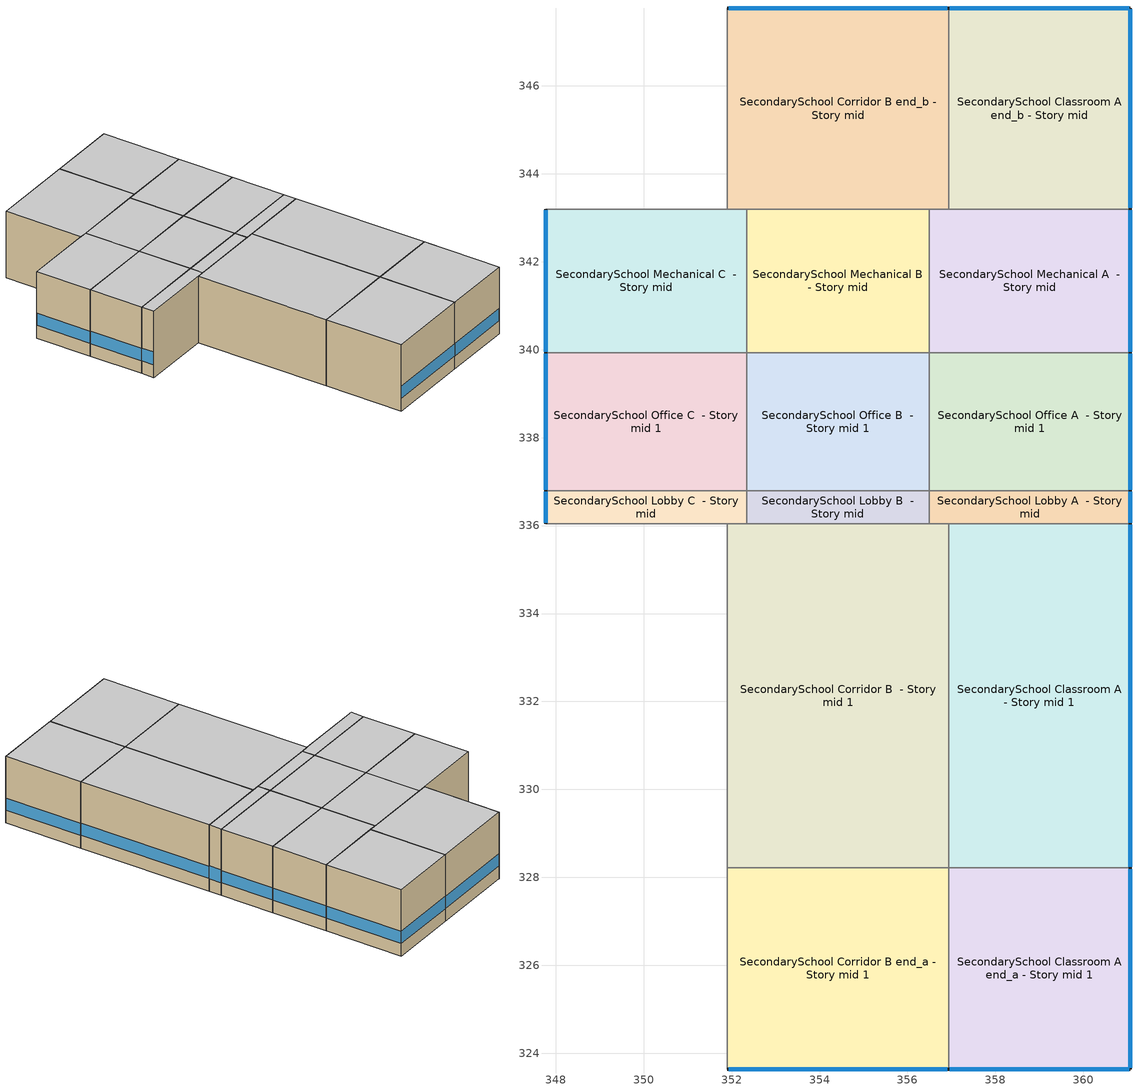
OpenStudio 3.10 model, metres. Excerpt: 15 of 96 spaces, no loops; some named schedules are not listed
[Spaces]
SecondarySchool Classroom A end_a - Story mid 1
 floor adiabatic (Typical Interior Floor): 361.07,323.64 356.93,323.64 356.93,328.21 361.07,328.21 z13.87
 wall outside (SecondarySchool Classroom A end_a - Story mid 1 Wall 3 c tbd): 356.93,323.64 361.07,323.64 z13.87:17.83
 wall outside (SecondarySchool Classroom A end_a - Story mid 1 Wall 1 c tbd): 361.07,323.64 361.07,328.21 z13.87:17.83
 wall to SecondarySchool Corridor B end_a - Story mid 1: 356.93,328.21 356.93,323.64 z13.87:17.83
 wall to SecondarySchool Classroom A  - Story mid 1: 361.07,328.21 356.93,328.21 z13.87:17.83
 window (Window U-0.56 SHGC 0.39): 361.07,323.67 361.07,328.19 / 356.96,323.64 361.04,323.64 z14.63:15.35
 ceiling adiabatic (Typical Interior Ceiling): 361.07,328.21 356.93,328.21 356.93,323.64 361.07,323.64 z17.83
SecondarySchool Corridor B end_a - Story mid 1
 floor adiabatic (Typical Interior Floor): 356.93,323.64 351.91,323.64 351.91,328.21 356.93,328.21 z13.87
 wall outside (SecondarySchool Corridor B end_a - Story mid 1 Wall 1 c tbd): 351.91,323.64 356.93,323.64 z13.87:17.83
 wall to SecondarySchool Classroom C end_a - Story mid 1: 351.91,328.21 351.91,323.64 z13.87:17.83
 wall to SecondarySchool Corridor B  - Story mid 1: 356.93,328.21 351.91,328.21 z13.87:17.83
 window (Window U-0.56 SHGC 0.39): 351.93,323.64 356.91,323.64 z14.63:15.35
 ceiling adiabatic (Typical Interior Ceiling): 356.93,328.21 351.91,328.21 351.91,323.64 356.93,323.64 z17.83
SecondarySchool Classroom A  - Story mid 1
 floor adiabatic (Typical Interior Floor): 361.07,328.21 356.93,328.21 356.93,336.04 361.07,336.04 z13.87
 wall outside (SecondarySchool Classroom A  - Story mid 1 Wall 3 c tbd): 361.07,328.21 361.07,336.04 z13.87:17.83
 wall to SecondarySchool Corridor B  - Story mid 1: 356.93,336.04 356.93,328.21 z13.87:17.83
 wall to SecondarySchool Lobby A  - Story mid: 361.07,336.04 356.93,336.04 z13.87:17.83
 window (Window U-0.56 SHGC 0.39): 361.07,328.24 361.07,336.01 z14.63:15.35
 ceiling adiabatic (Typical Interior Ceiling): 361.07,336.04 356.93,336.04 356.93,328.21 361.07,328.21 z17.83
SecondarySchool Corridor B  - Story mid 1
 floor adiabatic (Typical Interior Floor): 356.93,328.21 351.91,328.21 351.91,336.04 356.93,336.04 z13.87
 wall to SecondarySchool Classroom C  - Story mid 1: 351.91,336.04 351.91,328.21 z13.87:17.83
 wall to SecondarySchool Lobby A  - Story mid: 356.93,336.04 356.5,336.04 z13.87:17.83
 wall to SecondarySchool Lobby B  - Story mid: 356.5,336.04 352.34,336.04 z13.87:17.83
 wall to SecondarySchool Lobby C  - Story mid: 352.34,336.04 351.91,336.04 z13.87:17.83
 ceiling adiabatic (Typical Interior Ceiling): 356.93,336.04 351.91,336.04 351.91,328.21 356.93,328.21 z17.83
SecondarySchool Lobby A  - Story mid
 floor adiabatic (Typical Interior Floor): 361.07,336.04 356.5,336.04 356.5,336.79 361.07,336.79 z13.87
 wall outside (SecondarySchool Lobby A  - Story mid Wall 3 c tbd): 361.07,336.04 361.07,336.79 z13.87:17.83
 wall to SecondarySchool Lobby B  - Story mid: 356.5,336.79 356.5,336.04 z13.87:17.83
 wall to SecondarySchool Office A  - Story mid 1: 361.07,336.79 356.5,336.79 z13.87:17.83
 window (Window U-0.56 SHGC 0.39): 361.07,336.07 361.07,336.77 z14.63:15.4
 ceiling adiabatic (Typical Interior Ceiling): 361.07,336.79 356.5,336.79 356.5,336.04 361.07,336.04 z17.83
SecondarySchool Lobby B  - Story mid
 floor adiabatic (Typical Interior Floor): 356.5,336.04 352.34,336.04 352.34,336.79 356.5,336.79 z13.87
 wall to SecondarySchool Lobby C  - Story mid: 352.34,336.79 352.34,336.04 z13.87:17.83
 wall to SecondarySchool Office B  - Story mid 1: 356.5,336.79 352.34,336.79 z13.87:17.83
 ceiling adiabatic (Typical Interior Ceiling): 356.5,336.79 352.34,336.79 352.34,336.04 356.5,336.04 z17.83
SecondarySchool Lobby C  - Story mid
 floor adiabatic (Typical Interior Floor): 352.34,336.04 347.77,336.04 347.77,336.79 352.34,336.79 z13.87
 wall outside (SecondarySchool Lobby C  - Story mid Wall 4 c tbd): 347.77,336.79 347.77,336.04 z13.87:17.83
 wall to SecondarySchool Classroom C  - Story mid 1: 347.77,336.04 351.91,336.04 z13.87:17.83
 wall to SecondarySchool Office C  - Story mid 1: 352.34,336.79 347.77,336.79 z13.87:17.83
 window (Window U-0.56 SHGC 0.39): 347.77,336.77 347.77,336.07 z14.63:15.4
 ceiling adiabatic (Typical Interior Ceiling): 352.34,336.79 347.77,336.79 347.77,336.04 352.34,336.04 z17.83
SecondarySchool Office A  - Story mid 1
 floor adiabatic (Typical Interior Floor): 361.07,336.79 356.5,336.79 356.5,339.93 361.07,339.93 z13.87
 wall outside (SecondarySchool Office A  - Story mid 1 Wall 1 c tbd): 361.07,336.79 361.07,339.93 z13.87:17.83
 wall to SecondarySchool Office B  - Story mid 1: 356.5,339.93 356.5,336.79 z13.87:17.83
 wall to SecondarySchool Mechanical A  - Story mid: 361.07,339.93 356.5,339.93 z13.87:17.83
 window (Window U-0.56 SHGC 0.39): 361.07,336.82 361.07,339.9 z14.63:15.36
 ceiling adiabatic (Typical Interior Ceiling): 361.07,339.93 356.5,339.93 356.5,336.79 361.07,336.79 z17.83
SecondarySchool Office B  - Story mid 1
 floor adiabatic (Typical Interior Floor): 356.5,336.79 352.34,336.79 352.34,339.93 356.5,339.93 z13.87
 wall to SecondarySchool Office C  - Story mid 1: 352.34,339.93 352.34,336.79 z13.87:17.83
 wall to SecondarySchool Mechanical B  - Story mid: 356.5,339.93 352.34,339.93 z13.87:17.83
 ceiling adiabatic (Typical Interior Ceiling): 356.5,339.93 352.34,339.93 352.34,336.79 356.5,336.79 z17.83
SecondarySchool Office C  - Story mid 1
 floor adiabatic (Typical Interior Floor): 352.34,336.79 347.77,336.79 347.77,339.93 352.34,339.93 z13.87
 wall outside (SecondarySchool Office C  - Story mid 1 Wall 3 c tbd): 347.77,339.93 347.77,336.79 z13.87:17.83
 wall to SecondarySchool Mechanical C  - Story mid: 352.34,339.93 347.77,339.93 z13.87:17.83
 window (Window U-0.56 SHGC 0.39): 347.77,339.9 347.77,336.82 z14.63:15.36
 ceiling adiabatic (Typical Interior Ceiling): 352.34,339.93 347.77,339.93 347.77,336.79 352.34,336.79 z17.83
SecondarySchool Mechanical A  - Story mid
 floor adiabatic (Typical Interior Floor): 361.07,339.93 356.5,339.93 356.5,343.2 361.07,343.2 z13.87
 wall outside (SecondarySchool Mechanical A  - Story mid Wall 3 c tbd): 361.07,339.93 361.07,343.2 z13.87:17.83
 wall to SecondarySchool Mechanical B  - Story mid: 356.5,343.2 356.5,339.93 z13.87:17.83
 wall to SecondarySchool Classroom A end_b - Story mid: 361.07,343.2 356.93,343.2 z13.87:17.83
 wall to SecondarySchool Corridor B end_b - Story mid: 356.93,343.2 356.5,343.2 z13.87:17.83
 window (Window U-0.56 SHGC 0.39): 361.07,339.95 361.07,343.17 z14.63:15.35
 ceiling adiabatic (Typical Interior Ceiling): 361.07,343.2 356.5,343.2 356.5,339.93 361.07,339.93 z17.83
SecondarySchool Mechanical B  - Story mid
 floor adiabatic (Typical Interior Floor): 356.5,339.93 352.34,339.93 352.34,343.2 356.5,343.2 z13.87
 wall to SecondarySchool Mechanical C  - Story mid: 352.34,343.2 352.34,339.93 z13.87:17.83
 wall to SecondarySchool Corridor B end_b - Story mid: 356.5,343.2 352.34,343.2 z13.87:17.83
 ceiling adiabatic (Typical Interior Ceiling): 356.5,343.2 352.34,343.2 352.34,339.93 356.5,339.93 z17.83
SecondarySchool Mechanical C  - Story mid
 floor adiabatic (Typical Interior Floor): 352.34,339.93 347.77,339.93 347.77,343.2 352.34,343.2 z13.87
 wall outside (SecondarySchool Mechanical C  - Story mid Wall 4 c tbd): 347.77,343.2 347.77,339.93 z13.87:17.83
 wall to SecondarySchool Classroom C end_b - Story mid: 351.91,343.2 347.77,343.2 z13.87:17.83
 wall to SecondarySchool Corridor B end_b - Story mid: 352.34,343.2 351.91,343.2 z13.87:17.83
 window (Window U-0.56 SHGC 0.39): 347.77,343.17 347.77,339.95 z14.63:15.35
 ceiling adiabatic (Typical Interior Ceiling): 352.34,343.2 347.77,343.2 347.77,339.93 352.34,339.93 z17.83
SecondarySchool Classroom A end_b - Story mid
 floor adiabatic (Typical Interior Floor): 361.07,343.2 356.93,343.2 356.93,347.77 361.07,347.77 z13.87
 wall outside (SecondarySchool Classroom A end_b - Story mid Wall 2 c tbd): 361.07,347.77 356.93,347.77 z13.87:17.83
 wall outside (SecondarySchool Classroom A end_b - Story mid Wall 1 c tbd): 361.07,343.2 361.07,347.77 z13.87:17.83
 wall to SecondarySchool Corridor B end_b - Story mid: 356.93,347.77 356.93,343.2 z13.87:17.83
 window (Window U-0.56 SHGC 0.39): 361.07,343.22 361.07,347.74 / 361.04,347.77 356.96,347.77 z14.63:15.35
 ceiling adiabatic (Typical Interior Ceiling): 361.07,347.77 356.93,347.77 356.93,343.2 361.07,343.2 z17.83
SecondarySchool Corridor B end_b - Story mid
 floor adiabatic (Typical Interior Floor): 356.93,343.2 351.91,343.2 351.91,347.77 356.93,347.77 z13.87
 wall outside (SecondarySchool Corridor B end_b - Story mid Wall 2 c tbd): 356.93,347.77 351.91,347.77 z13.87:17.83
 wall to SecondarySchool Classroom C end_b - Story mid: 351.91,347.77 351.91,343.2 z13.87:17.83
 window (Window U-0.56 SHGC 0.39): 356.91,347.77 351.93,347.77 z14.63:15.35
 ceiling adiabatic (Typical Interior Ceiling): 356.93,347.77 351.91,347.77 351.91,343.2 356.93,343.2 z17.83
[Building]
ComStock DOE Ref 1980-2004|SecondarySchool: North Axis {deg}=180; Default Construction Set=ComStock DOE Ref 1980-2004 - SecSchl - ASHRAE 169-2013-4C; Default Schedule Set=Building Default Schedule Set; Standards Building Type=SecondarySchool
[Site]
Medford Jackson Cou_OR_USA: Latitude {deg}=42.39; Longitude {deg}=-122.87; Time Zone {hr}=-8; Elevation {m}=405; Terrain=City
[Site:WaterMainsTemperature]
Calculation Method=Correlation; Annual Average Outdoor Air Temperature {C}=13.1983; Maximum Difference In Monthly Average Outdoor Air Temperatures {deltaC}=21.62
[SizingPeriod:DesignDay] Barometric Pressure {Pa}=96553; Rain Indicator=No; Snow Indicator=No; Day of Month=21; Daylight Saving Time Indicator=No; Humidity Condition Type=Wetbulb; Dry-Bulb Temperature Range Modifier Type=DefaultMultipliers
Name | Maximum Dry-Bulb Temperature {C} | Daily Dry-Bulb Temperature Range {deltaC} | Wind Speed {m/s} | Wind Direction {deg} | Month | Day Type | Wetbulb or DewPoint at Maximum Dry-Bulb {C} | Solar Model Indicator | ASHRAE Clear Sky Optical Depth for Beam Irradiance | ASHRAE Clear Sky Optical Depth for Diffuse Irradiance | Sky Clearness
Medford Jackson Cou Ann Clg .4% Condns DB=>MWB 1 | 37.3 | 17.8 | 3.9 | 290 | 7 | SummerDesignDay | 19.4 | ASHRAETau | 0.333 | 2.501
Medford Jackson Cou Ann Clg .4% Condns WB=>MDB 1 | 34.6 | 17.8 | 3.9 | 290 | 7 | SummerDesignDay | 20.5 | ASHRAETau | 0.333 | 2.501
Medford Jackson Cou Ann Htg 99.6% Condns DB 1 | -5 | 0 | 0.9 | 0 | 12 | WinterDesignDay | -5 | ASHRAEClearSky |  |  | 0
Medford Jackson Cou August .4% Condns DB=>MCWB 1 | 39.7 | 18.1 | 3.9 | 290 | 8 | SummerDesignDay | 20.1 | ASHRAETau | 0.338 | 2.534
[ClimateZones]
Climate Zone Institution Name 1=ASHRAE; Climate Zone Document Name 1=ANSI/ASHRAE Standard 169; Climate Zone Document Year 1=2006; Climate Zone Value 1=ASHRAE 169-2013-4C
[Site:GroundTemperature:FCfactorMethod]
January Ground Temperature {C}=13.14; February Ground Temperature {C}=7.26; March Ground Temperature {C}=3.78; April Ground Temperature {C}=6.1; May Ground Temperature {C}=4.73; June Ground Temperature {C}=7.82; July Ground Temperature {C}=11.61; August Ground Temperature {C}=17.15; September Ground Temperature {C}=19.69; October Ground Temperature {C}=25.4; November Ground Temperature {C}=23.49; December Ground Temperature {C}=18.21
[DefaultConstructionSet]
ComStock DOE Ref 1980-2004 - SecSchl - ASHRAE 169-2013-4C: Default Exterior Surface Constructions=Default Surface Constructions 1; Default Interior Surface Constructions=Default Surface Constructions 2; Default Ground Contact Surface Constructions=Default Surface Constructions 3; Default Exterior SubSurface Constructions=Default Sub Surface Constructions 1; Default Interior SubSurface Constructions=Default Sub Surface Constructions 2; Interior Partition Construction=Typical Interior Partition
[DefaultSurfaceConstructions]
Name | Floor Construction | Wall Construction | Roof Ceiling Construction
Default Surface Constructions 1 | Typical Insulated Exterior Mass Floor | Typical Insulated Exterior Mass Wall R-10.0 | Typical IEAD Roof R-15.63
Default Surface Constructions 2 | Typical Interior Floor | Typical Interior Wall | Typical Interior Ceiling
Default Surface Constructions 3 | Typical Insulated Carpeted 6in Slab Floor | Typical Insulated Basement Mass Wall R-9.01
[Construction]
Typical Insulated Exterior Mass Floor: Typical Insulation R-8.69, 4 in. Normalweight Concrete Floor, Typical Carpet Pad
Typical IEAD Roof R-15.63: Roof Membrane, Typical Insulation R-14.51, Metal Roof Surface
Typical Interior Floor: 100mm Normalweight concrete floor, CP02 CARPET PAD
Typical Interior Wall: G01 13mm gypsum board, G01 13mm gypsum board
Typical Interior Ceiling: CP02 CARPET PAD, 100mm Normalweight concrete floor
Typical Insulated Carpeted 6in Slab Floor: 6 in. Normalweight Concrete Floor, Typical Carpet Pad
Typical Insulated Basement Mass Wall R-9.01: Typical Insulation R-7.46, 8 in. Concrete Block Basement Wall
U 0.72 SHGC 0.39 Simple Glazing: U 0.72 SHGC 0.39 Simple Glazing
Typical Insulated Metal Door: F08 Metal surface, Typical Insulation R-7.61
U 0.88 SHGC 0.16 Sgl Ref-A-L Clr 6mm: REF A CLEAR LO 6MM
Typical Overhead Door: Typical Insulation R-7.61
Typical Interior Window: Clear 3mm
Typical Interior Door; Typical Interior Partition: G05 25mm wood
Typical Insulated Exterior Mass Wall R-10.0: 1IN Stucco, 8IN CONCRETE HW RefBldg, Typical Insulation R-7.61, 1/2IN Gypsum
InteriorFurnishings: Std Wood 6inch
Window U-0.56 SHGC 0.39: Simple Glazing Double - LowE - Clear - Aluminum
SecondarySchool Classroom A  - Story mid 1 Wall 3 c tbd: 1IN Stucco, 8IN CONCRETE HW RefBldg, SecondarySchool Classroom A  - Story mid 1 Wall 3 m tbd, 1/2IN Gypsum
SecondarySchool Classroom A end_a - Story mid 1 Wall 1 c tbd: 1IN Stucco, 8IN CONCRETE HW RefBldg, SecondarySchool Classroom A end_a - Story mid 1 Wall 1 m tbd, 1/2IN Gypsum
SecondarySchool Classroom A end_a - Story mid 1 Wall 3 c tbd: 1IN Stucco, 8IN CONCRETE HW RefBldg, SecondarySchool Classroom A end_a - Story mid 1 Wall 3 m tbd, 1/2IN Gypsum
SecondarySchool Classroom A end_b - Story mid Wall 1 c tbd: 1IN Stucco, 8IN CONCRETE HW RefBldg, SecondarySchool Classroom A end_b - Story mid Wall 1 m tbd, 1/2IN Gypsum
SecondarySchool Classroom A end_b - Story mid Wall 2 c tbd: 1IN Stucco, 8IN CONCRETE HW RefBldg, SecondarySchool Classroom A end_b - Story mid Wall 2 m tbd, 1/2IN Gypsum
SecondarySchool Corridor B end_a - Story mid 1 Wall 1 c tbd: 1IN Stucco, 8IN CONCRETE HW RefBldg, SecondarySchool Corridor B end_a - Story mid 1 Wall 1 m tbd, 1/2IN Gypsum
SecondarySchool Corridor B end_b - Story mid Wall 2 c tbd: 1IN Stucco, 8IN CONCRETE HW RefBldg, SecondarySchool Corridor B end_b - Story mid Wall 2 m tbd, 1/2IN Gypsum
SecondarySchool Lobby A  - Story mid Wall 3 c tbd: 1IN Stucco, 8IN CONCRETE HW RefBldg, SecondarySchool Lobby A  - Story mid Wall 3 m tbd, 1/2IN Gypsum
SecondarySchool Lobby C  - Story mid Wall 4 c tbd: 1IN Stucco, 8IN CONCRETE HW RefBldg, SecondarySchool Lobby C  - Story mid Wall 4 m tbd, 1/2IN Gypsum
SecondarySchool Mechanical A  - Story mid Wall 3 c tbd: 1IN Stucco, 8IN CONCRETE HW RefBldg, SecondarySchool Mechanical A  - Story mid Wall 3 m tbd, 1/2IN Gypsum
SecondarySchool Mechanical C  - Story mid Wall 4 c tbd: 1IN Stucco, 8IN CONCRETE HW RefBldg, SecondarySchool Mechanical C  - Story mid Wall 4 m tbd, 1/2IN Gypsum
SecondarySchool Office A  - Story mid 1 Wall 1 c tbd: 1IN Stucco, 8IN CONCRETE HW RefBldg, SecondarySchool Office A  - Story mid 1 Wall 1 m tbd, 1/2IN Gypsum
SecondarySchool Office C  - Story mid 1 Wall 3 c tbd: 1IN Stucco, 8IN CONCRETE HW RefBldg, SecondarySchool Office C  - Story mid 1 Wall 3 m tbd, 1/2IN Gypsum
[Material:NoMass] Roughness=Smooth; Thermal Absorptance=0.9; Solar Absorptance=0.7
Name | Thermal Resistance {m2-K/W} | Visible Absorptance
Typical Insulation R-8.69 | 1.53052 | 0.7
Typical Carpet Pad; CP02 CARPET PAD | 0.21648 | 0.8
Typical Insulation R-14.51 | 2.55496 | 0.7
Typical Insulation R-7.46 | 1.31358 | 0.7
Typical Insulation R-7.61 | 1.34047 | 0.7
SecondarySchool Classroom A  - Story mid 1 Wall 3 m tbd | 0.821885 | 0.7
SecondarySchool Classroom A end_a - Story mid 1 Wall 1 m tbd; SecondarySchool Classroom A end_b - Story mid Wall 1 m tbd | 0.81367 | 0.7
SecondarySchool Classroom A end_a - Story mid 1 Wall 3 m tbd; SecondarySchool Classroom A end_b - Story mid Wall 2 m tbd | 0.8116 | 0.7
SecondarySchool Corridor B end_a - Story mid 1 Wall 1 m tbd; SecondarySchool Corridor B end_b - Story mid Wall 2 m tbd | 0.815451 | 0.7
SecondarySchool Lobby A  - Story mid Wall 3 m tbd; SecondarySchool Lobby C  - Story mid Wall 4 m tbd | 0.719402 | 0.7
SecondarySchool Mechanical A  - Story mid Wall 3 m tbd; SecondarySchool Mechanical C  - Story mid Wall 4 m tbd | 0.805888 | 0.7
SecondarySchool Office A  - Story mid 1 Wall 1 m tbd; SecondarySchool Office C  - Story mid 1 Wall 3 m tbd | 0.804721 | 0.7
[Material] Thermal Absorptance=0.9
Name | Roughness | Thickness {m} | Conductivity {W/m-K} | Density {kg/m3} | Specific Heat {J/kg-K} | Solar Absorptance | Visible Absorptance
4 in. Normalweight Concrete Floor | MediumRough | 0.1016 | 2.31 | 2322 | 832 | 0.7 | 0.7
Roof Membrane | VeryRough | 0.0095 | 0.16 | 1121.29 | 1460 | 0.7 | 0.7
Metal Roof Surface; F08 Metal surface | Smooth | 0.0008 | 45.28 | 7824 | 500 | 0.7 | 0.7
100mm Normalweight concrete floor | MediumRough | 0.1016 | 2.31045 | 2322 | 832.557 | 0.7 | 0.7
G01 13mm gypsum board | Smooth | 0.0127 | 0.160031 | 800.001 | 1090.73 | 0.7 | 0.5
6 in. Normalweight Concrete Floor | MediumRough | 0.1524 | 2.31 | 2322 | 832 | 0.7 | 0.7
8 in. Concrete Block Basement Wall | MediumRough | 0.2032 | 1.326 | 1842 | 912 | 0.7 | 0.7
G05 25mm wood | MediumSmooth | 0.0254 | 0.15 | 608 | 1630 | 0.5 | 0.5
1IN Stucco | Smooth | 0.0253 | 0.6918 | 1858 | 837 | 0.7 | 0.92
8IN CONCRETE HW RefBldg | Rough | 0.2032 | 1.311 | 2240 | 836.8 | 0.7 | 0.7
1/2IN Gypsum | Smooth | 0.0127 | 0.16 | 784.9 | 830 | 0.4 | 0.4
Std Wood 6inch | MediumSmooth | 0.15 | 0.12 | 540 | 1210 | 0.7 | 0.7
[DefaultSubSurfaceConstructions]
Name | Fixed Window Construction | Operable Window Construction | Door Construction | Glass Door Construction | Overhead Door Construction | Tubular Daylight Dome Construction | Tubular Daylight Diffuser Construction
Default Sub Surface Constructions 1 | U 0.72 SHGC 0.39 Simple Glazing | U 0.72 SHGC 0.39 Simple Glazing | Typical Insulated Metal Door | U 0.88 SHGC 0.16 Sgl Ref-A-L Clr 6mm | Typical Overhead Door | Typical Interior Window | Typical Interior Window
Default Sub Surface Constructions 2 | Typical Interior Window | Typical Interior Window | Typical Interior Door
[WindowMaterial:SimpleGlazingSystem]
Name | U-Factor {W/m2-K} | Solar Heat Gain Coefficient | Visible Transmittance
U 0.72 SHGC 0.39 Simple Glazing | 4.08835 | 0.39 | 0.81
Simple Glazing Double - LowE - Clear - Aluminum | 3.17415 | 0.386 | 0.591
[WindowMaterial:Glazing] Optical Data Type=SpectralAverage; Infrared Transmittance at Normal Incidence=0; Front Side Infrared Hemispherical Emissivity=0.84; Conductivity {W/m-K}=0.9; Dirt Correction Factor for Solar and Visible Transmittance=1; Solar Diffusing=No
Name | Thickness {m} | Solar Transmittance at Normal Incidence | Front Side Solar Reflectance at Normal Incidence | Back Side Solar Reflectance at Normal Incidence | Visible Transmittance at Normal Incidence | Front Side Visible Reflectance at Normal Incidence | Back Side Visible Reflectance at Normal Incidence | Back Side Infrared Hemispherical Emissivity
REF A CLEAR LO 6MM | 0.006 | 0.066 | 0.341 | 0.493 | 0.08 | 0.41 | 0.37 | 0.4
Clear 3mm | 0.003 | 0.837 | 0.075 | 0.075 | 0.898 | 0.081 | 0.081 | 0.84
[SpaceType] Standards Building Type=SecondarySchool
Name | Default Schedule Set | Design Specification Outdoor Air Object | Standards Space Type
SecondarySchool Lobby - ComStock DOE Ref 1980-2004 | SecondarySchool Lobby Schedule Set | SecondarySchool Lobby Ventilation | Lobby
SecondarySchool Mechanical - ComStock DOE Ref 1980-2004 | SecondarySchool Mechanical Schedule Set | SecondarySchool Mechanical Ventilation | Mechanical
SecondarySchool Office - ComStock DOE Ref 1980-2004 | SecondarySchool Office Schedule Set | SecondarySchool Office Ventilation | Office
SecondarySchool Corridor - ComStock DOE Ref 1980-2004 | SecondarySchool Corridor Schedule Set | SecondarySchool Corridor Ventilation | Corridor
SecondarySchool Classroom - ComStock DOE Ref 1980-2004 | SecondarySchool Classroom Schedule Set | SecondarySchool Classroom Ventilation | Classroom
[BuildingStory]
Story mid: Nominal Z Coordinate {m}=13.8684; Nominal Floor to Floor Height {m}=3.9624
[Space] Building Story=Story mid
Name | Space Type | Thermal Zone
SecondarySchool Classroom A end_a - Story mid 1 | SecondarySchool Classroom - ComStock DOE Ref 1980-2004 | Zone SecondarySchool Classroom A end_a - Story mid 1
SecondarySchool Corridor B end_a - Story mid 1 | SecondarySchool Corridor - ComStock DOE Ref 1980-2004 | Zone SecondarySchool Corridor B end_a - Story mid 1
SecondarySchool Classroom A  - Story mid 1 | SecondarySchool Classroom - ComStock DOE Ref 1980-2004 | Zone SecondarySchool Classroom A  - Story mid 1
SecondarySchool Corridor B  - Story mid 1 | SecondarySchool Corridor - ComStock DOE Ref 1980-2004 | Zone SecondarySchool Corridor B  - Story mid 1
SecondarySchool Lobby A  - Story mid | SecondarySchool Lobby - ComStock DOE Ref 1980-2004 | Zone SecondarySchool Lobby A  - Story mid
SecondarySchool Lobby B  - Story mid | SecondarySchool Lobby - ComStock DOE Ref 1980-2004 | Zone SecondarySchool Lobby B  - Story mid
SecondarySchool Lobby C  - Story mid | SecondarySchool Lobby - ComStock DOE Ref 1980-2004 | Zone SecondarySchool Lobby C  - Story mid
SecondarySchool Office A  - Story mid 1 | SecondarySchool Office - ComStock DOE Ref 1980-2004 | Zone SecondarySchool Office A  - Story mid 1
SecondarySchool Office B  - Story mid 1 | SecondarySchool Office - ComStock DOE Ref 1980-2004 | Zone SecondarySchool Office B  - Story mid 1
SecondarySchool Office C  - Story mid 1 | SecondarySchool Office - ComStock DOE Ref 1980-2004 | Zone SecondarySchool Office C  - Story mid 1
SecondarySchool Mechanical A  - Story mid | SecondarySchool Mechanical - ComStock DOE Ref 1980-2004 | Zone SecondarySchool Mechanical A  - Story mid
SecondarySchool Mechanical B  - Story mid | SecondarySchool Mechanical - ComStock DOE Ref 1980-2004 | Zone SecondarySchool Mechanical B  - Story mid
SecondarySchool Mechanical C  - Story mid | SecondarySchool Mechanical - ComStock DOE Ref 1980-2004 | Zone SecondarySchool Mechanical C  - Story mid
SecondarySchool Classroom A end_b - Story mid | SecondarySchool Classroom - ComStock DOE Ref 1980-2004 | Zone SecondarySchool Classroom A end_b - Story mid
SecondarySchool Corridor B end_b - Story mid | SecondarySchool Corridor - ComStock DOE Ref 1980-2004 | Zone SecondarySchool Corridor B end_b - Story mid
[ThermalZone] Multiplier=6; Use Ideal Air Loads=No
Name | Thermostat
Zone SecondarySchool Classroom A end_a - Story mid 1 | SecondarySchool Classroom - ComStock DOE Ref 1980-2004 Thermostat 5
Zone SecondarySchool Corridor B end_a - Story mid 1 | SecondarySchool Corridor - ComStock DOE Ref 1980-2004 Thermostat 5
Zone SecondarySchool Classroom A  - Story mid 1 | SecondarySchool Classroom - ComStock DOE Ref 1980-2004 Thermostat 1
Zone SecondarySchool Corridor B  - Story mid 1 | SecondarySchool Corridor - ComStock DOE Ref 1980-2004 Thermostat 1
Zone SecondarySchool Lobby A  - Story mid | SecondarySchool Lobby - ComStock DOE Ref 1980-2004 Thermostat 2
Zone SecondarySchool Lobby B  - Story mid | SecondarySchool Lobby - ComStock DOE Ref 1980-2004 Thermostat 6
Zone SecondarySchool Lobby C  - Story mid | SecondarySchool Lobby - ComStock DOE Ref 1980-2004 Thermostat 10
Zone SecondarySchool Office A  - Story mid 1 | SecondarySchool Office - ComStock DOE Ref 1980-2004 Thermostat 1
Zone SecondarySchool Office B  - Story mid 1 | SecondarySchool Office - ComStock DOE Ref 1980-2004 Thermostat 3
Zone SecondarySchool Office C  - Story mid 1 | SecondarySchool Office - ComStock DOE Ref 1980-2004 Thermostat 5
Zone SecondarySchool Mechanical A  - Story mid | SecondarySchool Mechanical - ComStock DOE Ref 1980-2004 Thermostat 1
Zone SecondarySchool Mechanical B  - Story mid | SecondarySchool Mechanical - ComStock DOE Ref 1980-2004 Thermostat 3
Zone SecondarySchool Mechanical C  - Story mid | SecondarySchool Mechanical - ComStock DOE Ref 1980-2004 Thermostat 5
Zone SecondarySchool Classroom A end_b - Story mid | SecondarySchool Classroom - ComStock DOE Ref 1980-2004 Thermostat 8
Zone SecondarySchool Corridor B end_b - Story mid | SecondarySchool Corridor - ComStock DOE Ref 1980-2004 Thermostat 8
[People:Definition] Number of People Calculation Method=People/Area; Fraction Radiant=0.3
Name | People per Space Floor Area {person/m2}
SecondarySchool Classroom People Definition | 0.249938
SecondarySchool Corridor People Definition | 0.100212
SecondarySchool Mechanical People Definition | 0.0100104
SecondarySchool Office People Definition | 0.0500522
[People] Work Efficiency Schedule=Work Efficiency Schedule; Clothing Insulation Schedule=Clothing Schedule; Air Velocity Schedule=Air Velocity Schedule; Multiplier=1
Name | People Definition | Space or SpaceType
SecondarySchool Classroom People | SecondarySchool Classroom People Definition | SecondarySchool Classroom - ComStock DOE Ref 1980-2004
SecondarySchool Corridor People | SecondarySchool Corridor People Definition | SecondarySchool Corridor - ComStock DOE Ref 1980-2004
SecondarySchool Mechanical People | SecondarySchool Mechanical People Definition | SecondarySchool Mechanical - ComStock DOE Ref 1980-2004
SecondarySchool Office People | SecondarySchool Office People Definition | SecondarySchool Office - ComStock DOE Ref 1980-2004
[Lights:Definition] Design Level Calculation Method=Watts/Area; Fraction Visible=0.2; Return Air Fraction=0
Name | Watts per Space Floor Area {W/m2} | Fraction Radiant
SecondarySchool Classroom - ComStock DOE Ref 1980-2004 General Lights Definition | 6.25559 | 0.31
SecondarySchool Corridor - ComStock DOE Ref 1980-2004 General Lights Definition | 2.94907 | 0.31
SecondarySchool Office - ComStock DOE Ref 1980-2004 General Lights Definition | 6.74433 | 0.31
SecondarySchool Mechanical - ComStock DOE Ref 1980-2004 General Lights Definition | 3.92888 | 0.31
SecondarySchool Mechanical - ComStock DOE Ref 1980-2004 Task Lights Definition | 3.02684 | 0.125
SecondarySchool Lobby - ComStock DOE Ref 1980-2004 General Lights Definition | 1.92838 | 0.31
SecondarySchool Lobby - ComStock DOE Ref 1980-2004 Task Lights Definition | 1.01438 | 0.125
SecondarySchool Lobby - ComStock DOE Ref 1980-2004 Wall Wash Lights Definition | 1.81461 | 0.125
[ElectricEquipment:Definition] Design Level Calculation Method=Watts/Area; Fraction Latent=0; Fraction Radiant=0.5; Fraction Lost=0
Name | Watts per Space Floor Area {W/m2}
SecondarySchool Classroom Elec Equip Definition | 3.45304
SecondarySchool Corridor Elec Equip Definition | 0.854897
SecondarySchool Lobby Elec Equip Definition; SecondarySchool Office Elec Equip Definition | 0.687635
SecondarySchool Mechanical Elec Equip Definition | 1.85847
[ElectricEquipment] Schedule=Education_School BLDG_EQUIP_EndUseData BPR Adjusted
Name | Electric Equipment Definition | Space or SpaceType
SecondarySchool Classroom Elec Equip | SecondarySchool Classroom Elec Equip Definition | SecondarySchool Classroom - ComStock DOE Ref 1980-2004
SecondarySchool Corridor Elec Equip | SecondarySchool Corridor Elec Equip Definition | SecondarySchool Corridor - ComStock DOE Ref 1980-2004
SecondarySchool Lobby Elec Equip | SecondarySchool Lobby Elec Equip Definition | SecondarySchool Lobby - ComStock DOE Ref 1980-2004
SecondarySchool Mechanical Elec Equip | SecondarySchool Mechanical Elec Equip Definition | SecondarySchool Mechanical - ComStock DOE Ref 1980-2004
SecondarySchool Office Elec Equip | SecondarySchool Office Elec Equip Definition | SecondarySchool Office - ComStock DOE Ref 1980-2004
[DesignSpecification:OutdoorAir] Outdoor Air Method=Sum
Name | Outdoor Air Flow per Person {m3/s-person} | Outdoor Air Flow per Floor Area {m3/s-m2}
SecondarySchool Classroom Ventilation | 0.00799951
SecondarySchool Corridor Ventilation; SecondarySchool Lobby Ventilation |  | 0.000508
SecondarySchool Mechanical Ventilation |  | 0.000254
SecondarySchool Office Ventilation | 0.00943895
[DefaultScheduleSet]
Name | Number of People Schedule | People Activity Level Schedule | Lighting Schedule | Electric Equipment Schedule | Hours of Operation Schedule
SecondarySchool Classroom Schedule Set; SecondarySchool Corridor Schedule Set; SecondarySchool Lobby Schedule Set; SecondarySchool Mechanical Schedule Set | SecondarySchool Bldg Occ | SecondarySchool Activity | Education_School BLDG_LIGHT_EndUseData | Education_School BLDG_EQUIP_EndUseData
SecondarySchool Office Schedule Set | SecondarySchool Office Occ | SecondarySchool Activity | Education_School BLDG_LIGHT_EndUseData | Education_School BLDG_EQUIP_EndUseData
Building Default Schedule Set |  |  |  |  | Building Hours of Operation NonResidential
[Exterior:Lights:Definition]
Name | Design Level {W}
Parking Areas and Drives 0.04 W/ft^2 Def (W/ft^2) | 0.041
Building Facades 0.15 W/ft^2 Def (W/ft^2) | 0.15
Main Entries 30.0 W/ft Def (W/ft) | 30
Other Doors 20.0 W/ft Def (W/ft) | 20
[Exterior:Lights] Control Option=AstronomicalClock
Name | Exterior Lights Definition | Schedule | Multiplier
Parking Areas and Drives 0.04 W/ft^2 | Parking Areas and Drives 0.04 W/ft^2 Def (W/ft^2) | Always On Discrete | 50726.4
Building Facades 0.15 W/ft^2 | Building Facades 0.15 W/ft^2 Def (W/ft^2) | Schedule Ruleset 1 | 27661.5
Main Entries 30.0 W/ft | Main Entries 30.0 W/ft Def (W/ft) | Always On Discrete | 25
Other Doors 20.0 W/ft | Other Doors 20.0 W/ft Def (W/ft) | Always On Discrete | 15.3125
[ThermostatSetpoint:DualSetpoint] Heating Setpoint Temperature Schedule=SecondarySchool HtgSetp; Cooling Setpoint Temperature Schedule=SecondarySchool ClgSetp
SecondarySchool Classroom - ComStock DOE Ref 1980-2004 Thermostat 1; SecondarySchool Classroom - ComStock DOE Ref 1980-2004 Thermostat 5; SecondarySchool Classroom - ComStock DOE Ref 1980-2004 Thermostat 8; SecondarySchool Corridor - ComStock DOE Ref 1980-2004 Thermostat 1; SecondarySchool Corridor - ComStock DOE Ref 1980-2004 Thermostat 5; SecondarySchool Corridor - ComStock DOE Ref 1980-2004 Thermostat 8; SecondarySchool Lobby - ComStock DOE Ref 1980-2004 Thermostat 2; SecondarySchool Lobby - ComStock DOE Ref 1980-2004 Thermostat 6; SecondarySchool Lobby - ComStock DOE Ref 1980-2004 Thermostat 10; SecondarySchool Mechanical - ComStock DOE Ref 1980-2004 Thermostat 1; SecondarySchool Mechanical - ComStock DOE Ref 1980-2004 Thermostat 3; SecondarySchool Mechanical - ComStock DOE Ref 1980-2004 Thermostat 5; SecondarySchool Office - ComStock DOE Ref 1980-2004 Thermostat 1; SecondarySchool Office - ComStock DOE Ref 1980-2004 Thermostat 3; SecondarySchool Office - ComStock DOE Ref 1980-2004 Thermostat 5
[InternalMass:Definition]
Internal Mass Definition 1: Construction=InteriorFurnishings; Design Level Calculation Method=SurfaceArea/Area; Surface Area per Space Floor Area=2
[InternalMass] Internal Mass Definition=Internal Mass Definition 1; Multiplier=1
Name | Space or SpaceType
SecondarySchool Corridor B end_b - Story mid Mass | SecondarySchool Corridor B end_b - Story mid
SecondarySchool Mechanical C  - Story mid Mass | SecondarySchool Mechanical C  - Story mid
SecondarySchool Mechanical B  - Story mid Mass | SecondarySchool Mechanical B  - Story mid
SecondarySchool Office C  - Story mid 1 Mass | SecondarySchool Office C  - Story mid 1
SecondarySchool Office A  - Story mid 1 Mass | SecondarySchool Office A  - Story mid 1
SecondarySchool Lobby B  - Story mid Mass | SecondarySchool Lobby B  - Story mid
SecondarySchool Classroom A end_b - Story mid Mass | SecondarySchool Classroom A end_b - Story mid
SecondarySchool Office B  - Story mid 1 Mass | SecondarySchool Office B  - Story mid 1
SecondarySchool Mechanical A  - Story mid Mass | SecondarySchool Mechanical A  - Story mid
SecondarySchool Lobby C  - Story mid Mass | SecondarySchool Lobby C  - Story mid
SecondarySchool Lobby A  - Story mid Mass | SecondarySchool Lobby A  - Story mid
SecondarySchool Classroom A end_a - Story mid 1 Mass | SecondarySchool Classroom A end_a - Story mid 1
SecondarySchool Corridor B end_a - Story mid 1 Mass | SecondarySchool Corridor B end_a - Story mid 1
SecondarySchool Corridor B  - Story mid 1 Mass | SecondarySchool Corridor B  - Story mid 1
SecondarySchool Classroom A  - Story mid 1 Mass | SecondarySchool Classroom A  - Story mid 1
[Lights] Schedule=Education_School BLDG_LIGHT_EndUseData BPR Adjusted; Fraction Replaceable=1
Name | Lights Definition | Space or SpaceType
SecondarySchool Classroom - ComStock DOE Ref 1980-2004 General Lighting | SecondarySchool Classroom - ComStock DOE Ref 1980-2004 General Lights Definition | SecondarySchool Classroom - ComStock DOE Ref 1980-2004
SecondarySchool Corridor - ComStock DOE Ref 1980-2004 General Lighting | SecondarySchool Corridor - ComStock DOE Ref 1980-2004 General Lights Definition | SecondarySchool Corridor - ComStock DOE Ref 1980-2004
SecondarySchool Office - ComStock DOE Ref 1980-2004 General Lighting | SecondarySchool Office - ComStock DOE Ref 1980-2004 General Lights Definition | SecondarySchool Office - ComStock DOE Ref 1980-2004
SecondarySchool Mechanical - ComStock DOE Ref 1980-2004 General Lighting | SecondarySchool Mechanical - ComStock DOE Ref 1980-2004 General Lights Definition | SecondarySchool Mechanical - ComStock DOE Ref 1980-2004
SecondarySchool Mechanical - ComStock DOE Ref 1980-2004 Task Lighting | SecondarySchool Mechanical - ComStock DOE Ref 1980-2004 Task Lights Definition | SecondarySchool Mechanical - ComStock DOE Ref 1980-2004
SecondarySchool Lobby - ComStock DOE Ref 1980-2004 General Lighting | SecondarySchool Lobby - ComStock DOE Ref 1980-2004 General Lights Definition | SecondarySchool Lobby - ComStock DOE Ref 1980-2004
SecondarySchool Lobby - ComStock DOE Ref 1980-2004 Task Lighting | SecondarySchool Lobby - ComStock DOE Ref 1980-2004 Task Lights Definition | SecondarySchool Lobby - ComStock DOE Ref 1980-2004
SecondarySchool Lobby - ComStock DOE Ref 1980-2004 Wall Wash Lighting | SecondarySchool Lobby - ComStock DOE Ref 1980-2004 Wall Wash Lights Definition | SecondarySchool Lobby - ComStock DOE Ref 1980-2004
[SpaceInfiltration:DesignFlowRate] Design Flow Rate Calculation Method=Flow/ExteriorArea; Flow per Exterior Surface Area {m3/s-m2}=0.000619923; Velocity Term Coefficient=0; Density Basis=Outdoor
Name | Space or SpaceType | Schedule | Constant Term Coefficient | Temperature Term Coefficient | Velocity Squared Term Coefficient
SecondarySchool Corridor B end_b - Story mid HVAC On Infiltration | SecondarySchool Corridor B end_b - Story mid | Infiltration HVAC On Schedule 1 | 0.0725 | 0.0091 | 0.0893
SecondarySchool Corridor B end_b - Story mid HVAC Off Infiltration | SecondarySchool Corridor B end_b - Story mid | Infiltration HVAC Off Schedule 1 | 0 | 0.0174 | 0.1016
SecondarySchool Mechanical C  - Story mid HVAC On Infiltration | SecondarySchool Mechanical C  - Story mid | Infiltration HVAC On Schedule 1 | 0.0725 | 0.0091 | 0.0893
SecondarySchool Mechanical C  - Story mid HVAC Off Infiltration | SecondarySchool Mechanical C  - Story mid | Infiltration HVAC Off Schedule 1 | 0 | 0.0174 | 0.1016
SecondarySchool Office C  - Story mid 1 HVAC On Infiltration | SecondarySchool Office C  - Story mid 1 | Infiltration HVAC On Schedule 1 | 0.0725 | 0.0091 | 0.0893
SecondarySchool Office C  - Story mid 1 HVAC Off Infiltration | SecondarySchool Office C  - Story mid 1 | Infiltration HVAC Off Schedule 1 | 0 | 0.0174 | 0.1016
SecondarySchool Office A  - Story mid 1 HVAC On Infiltration | SecondarySchool Office A  - Story mid 1 | Infiltration HVAC On Schedule 1 | 0.0725 | 0.0091 | 0.0893
SecondarySchool Office A  - Story mid 1 HVAC Off Infiltration | SecondarySchool Office A  - Story mid 1 | Infiltration HVAC Off Schedule 1 | 0 | 0.0174 | 0.1016
SecondarySchool Classroom A end_b - Story mid HVAC On Infiltration | SecondarySchool Classroom A end_b - Story mid | Infiltration HVAC On Schedule 1 | 0.0725 | 0.0091 | 0.0893
SecondarySchool Classroom A end_b - Story mid HVAC Off Infiltration | SecondarySchool Classroom A end_b - Story mid | Infiltration HVAC Off Schedule 1 | 0 | 0.0174 | 0.1016
SecondarySchool Mechanical A  - Story mid HVAC On Infiltration | SecondarySchool Mechanical A  - Story mid | Infiltration HVAC On Schedule 1 | 0.0725 | 0.0091 | 0.0893
SecondarySchool Mechanical A  - Story mid HVAC Off Infiltration | SecondarySchool Mechanical A  - Story mid | Infiltration HVAC Off Schedule 1 | 0 | 0.0174 | 0.1016
SecondarySchool Lobby C  - Story mid HVAC On Infiltration | SecondarySchool Lobby C  - Story mid | Infiltration HVAC On Schedule 1 | 0.0725 | 0.0091 | 0.0893
SecondarySchool Lobby C  - Story mid HVAC Off Infiltration | SecondarySchool Lobby C  - Story mid | Infiltration HVAC Off Schedule 1 | 0 | 0.0174 | 0.1016
SecondarySchool Lobby A  - Story mid HVAC On Infiltration | SecondarySchool Lobby A  - Story mid | Infiltration HVAC On Schedule 1 | 0.0725 | 0.0091 | 0.0893
SecondarySchool Lobby A  - Story mid HVAC Off Infiltration | SecondarySchool Lobby A  - Story mid | Infiltration HVAC Off Schedule 1 | 0 | 0.0174 | 0.1016
SecondarySchool Classroom A end_a - Story mid 1 HVAC On Infiltration | SecondarySchool Classroom A end_a - Story mid 1 | Infiltration HVAC On Schedule 1 | 0.0725 | 0.0091 | 0.0893
SecondarySchool Classroom A end_a - Story mid 1 HVAC Off Infiltration | SecondarySchool Classroom A end_a - Story mid 1 | Infiltration HVAC Off Schedule 1 | 0 | 0.0174 | 0.1016
SecondarySchool Corridor B end_a - Story mid 1 HVAC On Infiltration | SecondarySchool Corridor B end_a - Story mid 1 | Infiltration HVAC On Schedule 1 | 0.0725 | 0.0091 | 0.0893
SecondarySchool Corridor B end_a - Story mid 1 HVAC Off Infiltration | SecondarySchool Corridor B end_a - Story mid 1 | Infiltration HVAC Off Schedule 1 | 0 | 0.0174 | 0.1016
SecondarySchool Classroom A  - Story mid 1 HVAC On Infiltration | SecondarySchool Classroom A  - Story mid 1 | Infiltration HVAC On Schedule 1 | 0.0725 | 0.0091 | 0.0893
SecondarySchool Classroom A  - Story mid 1 HVAC Off Infiltration | SecondarySchool Classroom A  - Story mid 1 | Infiltration HVAC Off Schedule 1 | 0 | 0.0174 | 0.1016
[Schedule:Ruleset]
Name | Default Day Schedule | Summer Design Day Schedule | Winter Design Day Schedule
Clothing Schedule | Clothing Schedule Default Winter Clothes
Air Velocity Schedule | Air Velocity Schedule Default
Work Efficiency Schedule | Work Efficiency Schedule Default
SecondarySchool Activity | SecondarySchool Activity Default | SecondarySchool Activity Summer Design Day | SecondarySchool Activity Winter Design Day
Education_School BLDG_LIGHT_EndUseData | Education_School BLDG_LIGHT_EndUseData Default | Education_School BLDG_LIGHT_EndUseData Summer Design Day | Education_School BLDG_LIGHT_EndUseData Winter Design Day
Education_School BLDG_EQUIP_EndUseData | Education_School BLDG_EQUIP_EndUseData Default | Education_School BLDG_EQUIP_EndUseData Summer Design Day | Education_School BLDG_EQUIP_EndUseData Winter Design Day
SecondarySchool Bldg Occ | SecondarySchool Bldg Occ Default | SecondarySchool Bldg Occ Summer Design Day | SecondarySchool Bldg Occ Winter Design Day
SecondarySchool Office Occ | SecondarySchool Office Occ Default | SecondarySchool Office Occ Summer Design Day | SecondarySchool Office Occ Winter Design Day
Schedule Ruleset 1 | Schedule Day 29
SecondarySchool HtgSetp | SecondarySchool HtgSetp Default | Schedule Day 59 | Schedule Day 60
SecondarySchool ClgSetp | SecondarySchool ClgSetp Default | Schedule Day 57 | Schedule Day 58
Building Hours of Operation NonResidential | Building Hours of Operation NonResidential Default | Building Hours of Operation NonResidential Summer Design Day | Building Hours of Operation NonResidential Winter Design Day
Education_School BLDG_LIGHT_EndUseData BPR Adjusted | Education_School BLDG_LIGHT_EndUseData Default 1 | Education_School BLDG_LIGHT_EndUseData Summer Design Day 1 | Education_School BLDG_LIGHT_EndUseData Winter Design Day 1
Education_School BLDG_EQUIP_EndUseData BPR Adjusted | Education_School BLDG_EQUIP_EndUseData Default 1 | Education_School BLDG_EQUIP_EndUseData Summer Design Day 1 | Education_School BLDG_EQUIP_EndUseData Winter Design Day 1
Infiltration HVAC On Schedule 1 | 30 Zone VAV Occ Sch Default 1 | 30 Zone VAV Occ Sch Summer Design Day 1 | 30 Zone VAV Occ Sch Winter Design Day 1
Infiltration HVAC Off Schedule 1 | Infiltration HVAC Off Schedule Default Day Schedule | Infiltration HVAC Off Schedule Summer Design Day Schedule 1 | Infiltration HVAC Off Schedule Winter Design Day Schedule 1
[Schedule:Day]
SecondarySchool Activity Default: No, 21, 45, 120, 24, 0, 120
SecondarySchool Activity Winter Design Day; SecondarySchool Activity Summer Design Day: No, 24, 0, 120
Education_School BLDG_LIGHT_EndUseData Default: No, 0, 15, 0.121907, 0, 30, 0.121856, 0, 45, 0.121805, 1, 0, 0.121753, 1, 15, 0.121903, 1, 30, 0.122052, 1, 45, 0.122201, 2, 0, 0.122351, 2, 15, 0.122408, 2, 30, 0.122465, 2, 45, 0.122523, 3, 0, 0.12258, 3, 15, 0.126927, 3, 30, 0.131274, 3, 45, 0.135621, 4, 0, 0.139968, 4, 15, 0.162379, 4, 30, 0.18479, 4, 45, 0.207201, 5, 0, 0.229612, 5, 15, 0.281036, 5, 30, 0.332461, 5, 45, 0.383885, 6, 0, 0.43531, 6, 15, 0.475502, 6, 30, 0.515694, 6, 45, 0.555886, 7, 0, 0.596078, 7, 15, 0.599436, 7, 30, 0.602794, 7, 45, 0.606152, 8, 0, 0.609511, 8, 15, 0.621318, 8, 30, 0.633125, 8, 45, 0.644933, 9, 0, 0.65674, 9, 15, 0.648145, 9, 30, 0.63955, 9, 45, 0.640089, 10, 0, 0.640627, 10, 15, 0.641166, 10, 30, 0.641705, 10, 45, 0.640612, 11, 0, 0.63952, 11, 15, 0.638427, 11, 30, 0.637335, 11, 45, 0.628809, 12, 0, 0.620283, 12, 15, 0.611757, 12, 30, 0.603231, 12, 45, 0.58861, 13, 0, 0.573989, 13, 15, 0.559368, 13, 30, 0.544746, 13, 45, 0.521564, 14, 0, 0.498381, 14, 15, 0.475199, 14, 30, 0.452016, 14, 45, 0.440954, 15, 0, 0.429893, 15, 15, 0.418831, 15, 30, 0.40777, 15, 45, 0.398376, 16, 0, 0.388982, 16, 15, 0.379587, 16, 30, 0.356275, 16, 45, 0.332962, 17, 0, 0.309649, 17, 15, 0.286336, 17, 30, 0.275833, 17, 45, 0.26533, 18, 0, 0.254827, 18, 15, 0.244324, 18, 30, 0.22977, 18, 45, 0.215216, 19, 0, 0.200661, 19, 15, 0.186107, 19, 30, 0.170527, 19, 45, 0.154947, 20, 0, 0.139366, 20, 15, 0.123786, 20, 30, 0.123508, 20, 45, 0.123231, 21, 0, 0.122953, 21, 15, 0.122676, 21, 30, 0.122637, 21, 45, 0.122598, 22, 0, 0.122559, 22, 15, 0.12252, 22, 30, 0.122419, 22, 45, 0.122317, 23, 0, 0.122215, 23, 15, 0.122113, 23, 30, 0.122061, 23, 45, 0.12201, 24, 0, 0.121959
Education_School BLDG_LIGHT_EndUseData Summer Design Day: No, 24, 0, 1
Education_School BLDG_LIGHT_EndUseData Winter Design Day; SecondarySchool Bldg Occ Winter Design Day: No, 24, 0, 0
SecondarySchool Bldg Occ Default: No, 4, 30, 0, 4, 45, 0.04375, 5, 0, 0.0875, 5, 15, 0.13125, 5, 30, 0.175, 5, 45, 0.21875, 6, 0, 0.2625, 6, 15, 0.30625, 6, 30, 0.35, 6, 45, 0.39375, 7, 0, 0.4375, 7, 15, 0.48125, 7, 30, 0.525, 7, 45, 0.56875, 8, 0, 0.6125, 8, 15, 0.65625, 8, 30, 0.7, 12, 0, 0.7, 12, 15, 0.663333, 12, 30, 0.626667, 12, 45, 0.59, 13, 0, 0.553333, 13, 15, 0.516667, 13, 30, 0.48, 13, 45, 0.443333, 14, 0, 0.406667, 14, 15, 0.37, 14, 30, 0.333333, 14, 45, 0.296667, 15, 0, 0.26, 15, 15, 0.223333, 15, 30, 0.186667, 15, 45, 0.15, 17, 15, 0.15, 17, 30, 0.1375, 17, 45, 0.125, 18, 0, 0.1125, 18, 15, 0.1, 18, 30, 0.0875, 18, 45, 0.075, 19, 0, 0.0625, 19, 15, 0.05, 19, 30, 0.0375, 19, 45, 0.025, 20, 0, 0.0125, 20, 15, 0, 24, 0, 0
SecondarySchool Bldg Occ Summer Design Day: No, 8, 0, 0, 21, 0, 0.15, 24, 0, 0
Schedule Day 29: 6, 0, 0, 24, 0, 1
SecondarySchool HtgSetp Default: No, 6, 30, 14.4444, 18, 45, 20, 24, 0, 14.4444
SecondarySchool ClgSetp Default: No, 6, 30, 27.7778, 18, 45, 22.2222, 24, 0, 27.7778
Building Hours of Operation NonResidential Default: 6, 30, 0, 18, 45, 1, 24, 0, 0
Building Hours of Operation NonResidential Winter Design Day; Building Hours of Operation NonResidential Summer Design Day; 30 Zone VAV Occ Sch Summer Design Day 1; 30 Zone VAV Occ Sch Winter Design Day 1: 24, 0, 1
30 Zone VAV Occ Sch Default 1: 5, 0, 0, 17, 0, 1, 24, 0, 0
Infiltration HVAC Off Schedule Default Day Schedule: 5, 0, 1, 17, 0, 0, 24, 0, 1
Infiltration HVAC Off Schedule Summer Design Day Schedule 1; Infiltration HVAC Off Schedule Winter Design Day Schedule 1: 24, 0, 0
Schedule Day 57; Schedule Day 58: 24, 0, 22.2222
Schedule Day 59; Schedule Day 60: 24, 0, 20
[Schedule:Rule]
Name | Schedule Ruleset | Rule Order | Day Schedule | Apply Saturday | Date Specification Type | Start Month | Start Day | End Month | End Day | Apply Sunday | Apply Monday | Apply Tuesday | Apply Wednesday | Apply Thursday | Apply Friday
Schedule Rule 8 | Education_School BLDG_LIGHT_EndUseData | 7 | Education_School BLDG_LIGHT_EndUseData Sat Day | Yes | DateRange | 1 | 1 | 6 | 16
Schedule Rule 9 | Education_School BLDG_LIGHT_EndUseData | 6 | Education_School BLDG_LIGHT_EndUseData Sat Day 1 | Yes | DateRange | 6 | 17 | 8 | 26
Schedule Rule 10 | Education_School BLDG_LIGHT_EndUseData | 5 | Education_School BLDG_LIGHT_EndUseData Sat Day 2 | Yes | DateRange | 8 | 27 | 12 | 31
Schedule Rule 11 | Education_School BLDG_LIGHT_EndUseData | 4 | Education_School BLDG_LIGHT_EndUseData Sun Day |  | DateRange | 1 | 1 | 6 | 16 | Yes
Schedule Rule 12 | Education_School BLDG_LIGHT_EndUseData | 3 | Education_School BLDG_LIGHT_EndUseData Sun Day 1 |  | DateRange | 6 | 17 | 8 | 26 | Yes
Schedule Rule 13 | Education_School BLDG_LIGHT_EndUseData | 2 | Education_School BLDG_LIGHT_EndUseData Sun Day 2 |  | DateRange | 8 | 27 | 12 | 31 | Yes
Schedule Rule 14 | Education_School BLDG_LIGHT_EndUseData | 1 | Education_School BLDG_LIGHT_EndUseData Wkdy Day |  | DateRange | 6 | 17 | 8 | 26 |  | Yes | Yes | Yes | Yes | Yes
Schedule Rule 15 | Education_School BLDG_LIGHT_EndUseData | 0 | Education_School BLDG_LIGHT_EndUseData Wkdy Day 1 |  | DateRange | 8 | 27 | 12 | 31 |  | Yes | Yes | Yes | Yes | Yes
Schedule Rule 22 | SecondarySchool Bldg Occ | 7 | SecondarySchool Bldg Occ Wkdy Day |  | DateRange | 9 | 1 | 12 | 31 |  | Yes | Yes | Yes | Yes | Yes
Schedule Rule 23 | SecondarySchool Bldg Occ | 6 | SecondarySchool Bldg Occ Wkdy|SmrDsn Day |  | DateRange | 7 | 1 | 9 | 1 |  | Yes | Yes | Yes | Yes | Yes
Schedule Rule 64 | Building Hours of Operation NonResidential | 1 | Schedule Day 40 | Yes | DateRange | 1 | 6 | 12 | 29
Schedule Rule 65 | Building Hours of Operation NonResidential | 0 | Schedule Day 41 |  | DateRange | 1 | 7 | 12 | 30 | Yes
Schedule Rule 19 | SecondarySchool Bldg Occ | 5 | SecondarySchool Bldg Occ Wknd Day 3 | Yes | DateRange | 9 | 1 | 12 | 29
Schedule Rule 20 | SecondarySchool Bldg Occ | 4 | SecondarySchool Bldg Occ Wknd Day 4 |  | DateRange | 9 | 2 | 12 | 30 | Yes
Schedule Rule 21 | SecondarySchool Bldg Occ | 3 | SecondarySchool Bldg Occ Wknd Day 5 |  | DateRange | 7 | 1 | 8 | 26 | Yes
Schedule Rule 70 | SecondarySchool Bldg Occ | 2 | SecondarySchool Bldg Occ Wknd Day 6 | Yes | DateRange | 7 | 7 | 8 | 25
Schedule Rule 71 | SecondarySchool Bldg Occ | 1 | SecondarySchool Bldg Occ Wknd Day 7 | Yes | DateRange | 1 | 6 | 6 | 30
Schedule Rule 72 | SecondarySchool Bldg Occ | 0 | SecondarySchool Bldg Occ Wknd Day 8 |  | DateRange | 1 | 7 | 6 | 24 | Yes
Schedule Rule 24 | SecondarySchool Activity | 1 | SecondarySchool Activity Default 1 | Yes | DateRange | 1 | 6 | 12 | 29
Schedule Rule 25 | SecondarySchool Activity | 0 | SecondarySchool Activity Default 2 |  | DateRange | 1 | 7 | 12 | 30 | Yes
Schedule Rule 34 | SecondarySchool HtgSetp | 7 | SecondarySchool HtgSetp Default 1 | Yes | DateRange | 1 | 6 | 6 | 30
Schedule Rule 35 | SecondarySchool HtgSetp | 6 | SecondarySchool HtgSetp Default 2 |  | DateRange | 1 | 7 | 6 | 24 | Yes
Schedule Rule 36 | SecondarySchool HtgSetp | 5 | SecondarySchool HtgSetp Wknd|Wkdy Day 2 | Yes | DateRange | 9 | 1 | 12 | 29
Schedule Rule 87 | SecondarySchool HtgSetp | 4 | SecondarySchool HtgSetp Wknd|Wkdy Day 3 |  | DateRange | 9 | 2 | 12 | 30 | Yes
Schedule Rule 88 | SecondarySchool HtgSetp | 3 | SecondarySchool HtgSetp Wknd|Wkdy Day 4 |  | DateRange | 9 | 3 | 12 | 31 |  | Yes | Yes | Yes | Yes | Yes
Schedule Rule 89 | SecondarySchool HtgSetp | 2 | SecondarySchool HtgSetp Wknd|Wkdy Day 5 |  | DateRange | 7 | 1 | 8 | 26 | Yes
Schedule Rule 90 | SecondarySchool HtgSetp | 1 | SecondarySchool HtgSetp Wknd|Wkdy Day 6 |  | DateRange | 7 | 2 | 8 | 31 |  | Yes | Yes | Yes | Yes | Yes
Schedule Rule 91 | SecondarySchool HtgSetp | 0 | SecondarySchool HtgSetp Wknd|Wkdy Day 7 | Yes | DateRange | 7 | 7 | 8 | 25
Schedule Rule 60 | SecondarySchool ClgSetp | 7 | SecondarySchool ClgSetp Default 1 | Yes | DateRange | 1 | 6 | 6 | 30
Schedule Rule 61 | SecondarySchool ClgSetp | 6 | SecondarySchool ClgSetp Default 2 |  | DateRange | 1 | 7 | 6 | 24 | Yes
Schedule Rule 92 | SecondarySchool ClgSetp | 5 | SecondarySchool ClgSetp Wknd|Wkdy Day 2 | Yes | DateRange | 9 | 1 | 12 | 29
Schedule Rule 93 | SecondarySchool ClgSetp | 4 | SecondarySchool ClgSetp Wknd|Wkdy Day 3 |  | DateRange | 9 | 2 | 12 | 30 | Yes
Schedule Rule 94 | SecondarySchool ClgSetp | 3 | SecondarySchool ClgSetp Wknd|Wkdy Day 4 |  | DateRange | 9 | 3 | 12 | 31 |  | Yes | Yes | Yes | Yes | Yes
Schedule Rule 95 | SecondarySchool ClgSetp | 2 | SecondarySchool ClgSetp Wknd|Wkdy Day 5 |  | DateRange | 7 | 1 | 8 | 26 | Yes
Schedule Rule 96 | SecondarySchool ClgSetp | 1 | SecondarySchool ClgSetp Wknd|Wkdy Day 6 |  | DateRange | 7 | 2 | 8 | 31 |  | Yes | Yes | Yes | Yes | Yes
Schedule Rule 97 | SecondarySchool ClgSetp | 0 | SecondarySchool ClgSetp Wknd|Wkdy Day 7 | Yes | DateRange | 7 | 7 | 8 | 25
Schedule Rule 128 | Infiltration HVAC On Schedule 1 | 0 | Schedule Day 54 |  | DateRange | 1 | 7 | 12 | 30 | Yes
Schedule Rule 129 | Infiltration HVAC On Schedule 1 | 1 | Schedule Day 55 | Yes | DateRange | 1 | 6 | 12 | 29
Schedule Rule 130 | Infiltration HVAC On Schedule 1 | 2 | Schedule Day 56 |  | DateRange | 7 | 2 | 8 | 31 |  | Yes | Yes | Yes | Yes | Yes
Infiltration HVAC Off Schedule Schedule Day 0 Rule | Infiltration HVAC Off Schedule 1 | 2 | Infiltration HVAC Off Schedule Schedule Day 0 1 | No |  |  |  |  |  | Yes | No | No | No | No | No
Infiltration HVAC Off Schedule Schedule Day 1 Rule | Infiltration HVAC Off Schedule 1 | 1 | Infiltration HVAC Off Schedule Schedule Day 2 | Yes |  |  |  |  |  | No | No | No | No | No | No
Infiltration HVAC Off Schedule Schedule Day 3 Rule | Infiltration HVAC Off Schedule 1 | 0 | Infiltration HVAC Off Schedule Schedule Day 4 | No |  |  |  |  |  | No | Yes | Yes | Yes | Yes | Yes
[Schedule:Constant]
Always On Discrete: Value=1
